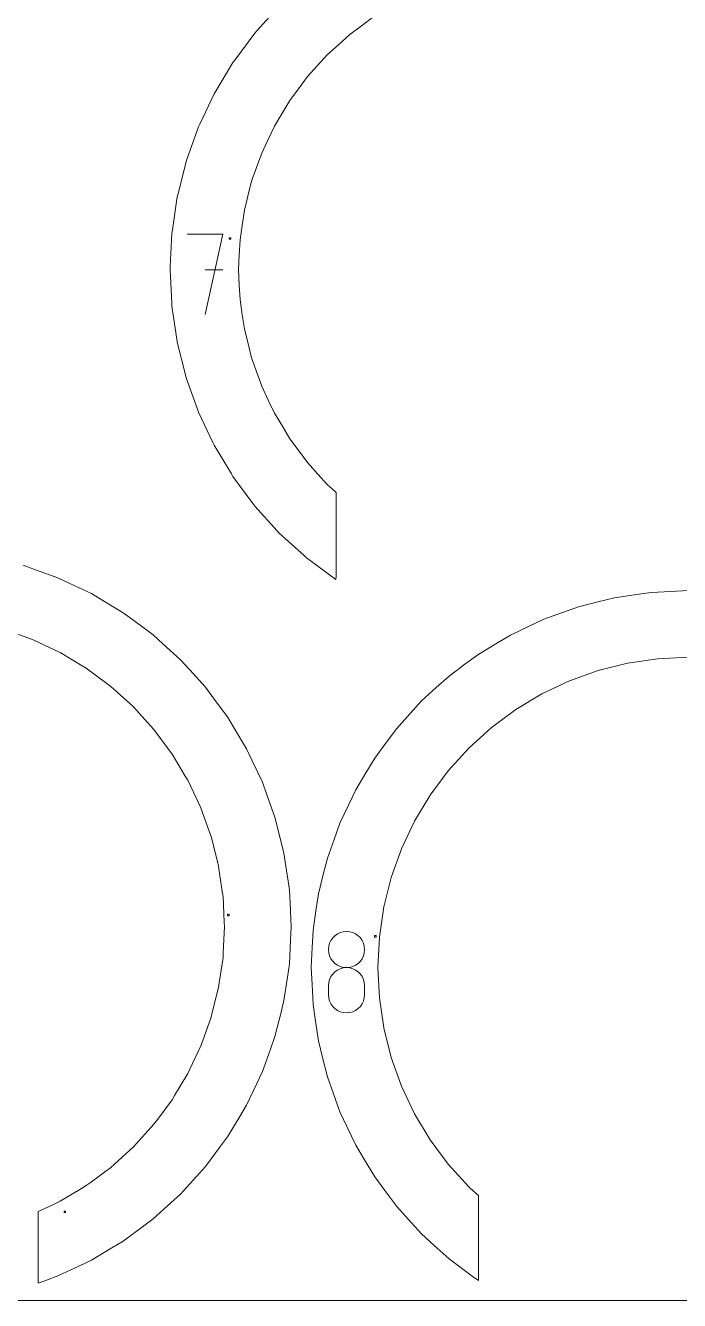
# Model space of a CAD drawing. Header units: centimetres. Extents: x -214 to 137, y -175 to 4.
# Drawn here: x -33 to -7.75, y -175.16 to -125.96 of the extents above; entities that cross this region are included whole.
import ezdxf

# ---------------------------------------------------------------- set-up
doc = ezdxf.new("R2010")
doc.units = ezdxf.units.CM
doc.header["$MEASUREMENT"] = 0
doc.layers.add('layer 1', color=7, linetype='Continuous')

msp = doc.modelspace()

# ---------------------------------------------------------------- linework, layer by layer
at = {"layer": 'layer 1', "color": 5, "lineweight": 9}
for points in [[(-23.19944, -125.2087), (-23.19944, -125.2087), (-24.06682, -126.16572), (-24.06682, -126.16572)], [(-20.03191, -125.96921), (-20.03191, -125.96921), (-19.55346, -125.61437), (-19.55346, -125.61437)], [(-24.14738, -126.2546), (-24.14738, -126.2546), (-24.91679, -127.29202), (-24.91679, -127.29202)], [(-24.06682, -126.16572), (-24.06682, -126.16572), (-24.14738, -126.2546), (-24.14738, -126.2546)], [(-20.92057, -126.70097), (-20.92057, -126.70097), (-20.4792, -126.30094), (-20.4792, -126.30094)], [(-20.4792, -126.30094), (-20.4792, -126.30094), (-20.03191, -125.96921), (-20.03191, -125.96921)], [(-21.33319, -127.07496), (-21.33319, -127.07496), (-20.92057, -126.70097), (-20.92057, -126.70097)], [(-24.98825, -127.38837), (-24.98825, -127.38837), (-25.65227, -128.49622), (-25.65227, -128.49622)], [(-24.91679, -127.29202), (-24.91679, -127.29202), (-24.98825, -127.38837), (-24.98825, -127.38837)], [(-21.73322, -127.51632), (-21.73322, -127.51632), (-21.33319, -127.07496), (-21.33319, -127.07496)], [(-22.46204, -128.40739), (-22.46204, -128.40739), (-22.1072, -127.92894), (-22.1072, -127.92894)], [(-22.1072, -127.92894), (-22.1072, -127.92894), (-21.73322, -127.51632), (-21.73322, -127.51632)], [(-22.79377, -128.85468), (-22.79377, -128.85468), (-22.46204, -128.40739), (-22.46204, -128.40739)], [(-25.71394, -128.59911), (-25.71394, -128.59911), (-26.26617, -129.76671), (-26.26617, -129.76671)], [(-25.65227, -128.49622), (-25.65227, -128.49622), (-25.71394, -128.59911), (-25.71394, -128.59911)], [(-23.10001, -129.3656), (-23.10001, -129.3656), (-22.79377, -128.85468), (-22.79377, -128.85468)], [(-23.3863, -129.84326), (-23.3863, -129.84326), (-23.10001, -129.3656), (-23.10001, -129.3656)], [(-26.31746, -129.87515), (-26.31746, -129.87515), (-26.75259, -131.09125), (-26.75259, -131.09125)], [(-26.26617, -129.76671), (-26.26617, -129.76671), (-26.31746, -129.87515), (-26.31746, -129.87515)], [(-23.64099, -130.38174), (-23.64099, -130.38174), (-23.3863, -129.84326), (-23.3863, -129.84326)], [(-23.87909, -130.88516), (-23.87909, -130.88516), (-23.64099, -130.38174), (-23.64099, -130.38174)], [(-26.793, -131.2042), (-26.793, -131.2042), (-27.10683, -132.45709), (-27.10683, -132.45709)], [(-26.75259, -131.09125), (-26.75259, -131.09125), (-26.793, -131.2042), (-26.793, -131.2042)], [(-24.07976, -131.44601), (-24.07976, -131.44601), (-23.87909, -130.88516), (-23.87909, -130.88516)], [(-24.26737, -131.97034), (-24.26737, -131.97034), (-24.07976, -131.44601), (-24.07976, -131.44601)], [(-24.41211, -132.54816), (-24.41211, -132.54816), (-24.26737, -131.97034), (-24.26737, -131.97034)], [(-27.13598, -132.57346), (-27.13598, -132.57346), (-27.3255, -133.85108), (-27.3255, -133.85108)], [(-27.10683, -132.45709), (-27.10683, -132.45709), (-27.13598, -132.57346), (-27.13598, -132.57346)], [(-24.54741, -133.08836), (-24.54741, -133.08836), (-24.41211, -132.54816), (-24.41211, -132.54816)], [(-24.63482, -133.67758), (-24.63482, -133.67758), (-24.54741, -133.08836), (-24.54741, -133.08836)], [(-24.71653, -134.22844), (-24.71653, -134.22844), (-24.63482, -133.67758), (-24.63482, -133.67758)], [(-27.34311, -133.96974), (-27.34311, -133.96974), (-27.40647, -135.25979), (-27.40647, -135.25979)], [(-27.3255, -133.85108), (-27.3255, -133.85108), (-27.34311, -133.96974), (-27.34311, -133.96974)], [(-25.07161, -134.15163), (-25.07161, -134.15163), (-25.12876, -134.15163), (-25.12876, -134.15163)], [(-25.12876, -134.15163), (-25.12876, -134.15163), (-25.12876, -134.20878), (-25.12876, -134.20878)], [(-25.12876, -134.20878), (-25.12876, -134.20878), (-25.07161, -134.20878), (-25.07161, -134.20878)], [(-25.07161, -134.20878), (-25.07161, -134.20878), (-25.07161, -134.15163), (-25.07161, -134.15163)], [(-24.74575, -134.82339), (-24.74575, -134.82339), (-24.71653, -134.22844), (-24.71653, -134.22844)], [(-27.40647, -135.25979), (-27.40647, -135.25979), (-27.41236, -135.3796), (-27.41236, -135.3796)], [(-24.77308, -135.3796), (-24.77308, -135.3796), (-24.74575, -134.82339), (-24.74575, -134.82339)], [(-27.41236, -135.3796), (-27.41236, -135.3796), (-27.34898, -136.66965), (-27.34898, -136.66965)], [(-24.74385, -135.97456), (-24.74385, -135.97456), (-24.77308, -135.3796), (-24.77308, -135.3796)], [(-24.71653, -136.53077), (-24.71653, -136.53077), (-24.74385, -135.97456), (-24.74385, -135.97456)], [(-27.34898, -136.66965), (-27.34898, -136.66965), (-27.3431, -136.78947), (-27.3431, -136.78947)], [(-24.62912, -137.12), (-24.62912, -137.12), (-24.71653, -136.53077), (-24.71653, -136.53077)], [(-27.3431, -136.78947), (-27.3431, -136.78947), (-27.15358, -138.06709), (-27.15358, -138.06709)], [(-24.54741, -137.67085), (-24.54741, -137.67085), (-24.62912, -137.12), (-24.62912, -137.12)], [(-24.40268, -138.24867), (-24.40268, -138.24867), (-24.54741, -137.67085), (-24.54741, -137.67085)], [(-27.15358, -138.06709), (-27.15358, -138.06709), (-27.13598, -138.18575), (-27.13598, -138.18575)], [(-27.13598, -138.18575), (-27.13598, -138.18575), (-26.82215, -139.43864), (-26.82215, -139.43864)], [(-24.26737, -138.78886), (-24.26737, -138.78886), (-24.40268, -138.24867), (-24.40268, -138.24867)], [(-24.06669, -139.34972), (-24.06669, -139.34972), (-24.26737, -138.78886), (-24.26737, -138.78886)], [(-26.82215, -139.43864), (-26.82215, -139.43864), (-26.793, -139.55501), (-26.793, -139.55501)], [(-26.793, -139.55501), (-26.793, -139.55501), (-26.35787, -140.77111), (-26.35787, -140.77111)], [(-23.87908, -139.87404), (-23.87908, -139.87404), (-24.06669, -139.34972), (-24.06669, -139.34972)], [(-23.6244, -140.41252), (-23.6244, -140.41252), (-23.87908, -139.87404), (-23.87908, -139.87404)], [(-23.3863, -140.91594), (-23.3863, -140.91594), (-23.6244, -140.41252), (-23.6244, -140.41252)], [(-26.35787, -140.77111), (-26.35787, -140.77111), (-26.31746, -140.88406), (-26.31746, -140.88406)], [(-26.31746, -140.88406), (-26.31746, -140.88406), (-25.76522, -142.05165), (-25.76522, -142.05165)], [(-23.08006, -141.42687), (-23.08006, -141.42687), (-23.3863, -140.91594), (-23.3863, -140.91594)], [(-22.79377, -141.90452), (-22.79377, -141.90452), (-23.08006, -141.42687), (-23.08006, -141.42687)], [(-25.76522, -142.05165), (-25.76522, -142.05165), (-25.71393, -142.16009), (-25.71393, -142.16009)], [(-25.71393, -142.16009), (-25.71393, -142.16009), (-25.04991, -143.26793), (-25.04991, -143.26793)], [(-22.43892, -142.38297), (-22.43892, -142.38297), (-22.79377, -141.90452), (-22.79377, -141.90452)], [(-22.10719, -142.83027), (-22.10719, -142.83027), (-22.43892, -142.38297), (-22.43892, -142.38297)], [(-21.70716, -143.27163), (-21.70716, -143.27163), (-22.10719, -142.83027), (-22.10719, -142.83027)], [(-25.04991, -143.26793), (-25.04991, -143.26793), (-24.98824, -143.37083), (-24.98824, -143.37083)], [(-24.98824, -143.37083), (-24.98824, -143.37083), (-24.21884, -144.40825), (-24.21884, -144.40825)], [(-21.33318, -143.68425), (-21.33318, -143.68425), (-21.70716, -143.27163), (-21.70716, -143.27163)], [(-21.1538, -143.84682), (-21.1538, -143.84682), (-21.33318, -143.68425), (-21.33318, -143.68425)], [(-21.0016, -143.98477), (-21.0016, -143.98477), (-21.1538, -143.84682), (-21.1538, -143.84682)], [(-21.0016, -144.34385), (-21.0016, -144.34385), (-21.0016, -143.98477), (-21.0016, -143.98477)], [(-24.21884, -144.40825), (-24.21884, -144.40825), (-24.14737, -144.50461), (-24.14737, -144.50461)], [(-24.14737, -144.50461), (-24.14737, -144.50461), (-23.27999, -145.46162), (-23.27999, -145.46162)], [(-21.0016, -144.61363), (-21.0016, -144.61363), (-21.0016, -144.34385), (-21.0016, -144.34385)], [(-21.0016, -145.72651), (-21.0016, -145.72651), (-21.0016, -144.61363), (-21.0016, -144.61363)], [(-23.27999, -145.46162), (-23.27999, -145.46162), (-23.19943, -145.55051), (-23.19943, -145.55051)], [(-23.19943, -145.55051), (-23.19943, -145.55051), (-22.24242, -146.41788), (-22.24242, -146.41788)], [(-21.0016, -147.14132), (-21.0016, -147.14132), (-21.0016, -145.72651), (-21.0016, -145.72651)], [(-22.24242, -146.41788), (-22.24242, -146.41788), (-22.15353, -146.49845), (-22.15353, -146.49845)], [(-22.15353, -146.49845), (-22.15353, -146.49845), (-22.01296, -146.60271), (-22.01296, -146.60271)], [(-22.01296, -146.60271), (-22.01296, -146.60271), (-21.02138, -147.33811), (-21.02138, -147.33811)], [(-32.60877, -146.96402), (-32.60877, -146.96402), (-33.08993, -146.79186), (-33.08993, -146.79186)], [(-31.74257, -147.27396), (-31.74257, -147.27396), (-32.60877, -146.96402), (-32.60877, -146.96402)], [(-31.2806, -147.49245), (-31.2806, -147.49245), (-31.74257, -147.27396), (-31.74257, -147.27396)], [(-30.44896, -147.8858), (-30.44896, -147.8858), (-31.2806, -147.49245), (-31.2806, -147.49245)], [(-21.02138, -147.33811), (-21.02138, -147.33811), (-21.0016, -147.21523), (-21.0016, -147.21523)], [(-21.0016, -147.21523), (-21.0016, -147.21523), (-21.0016, -147.14132), (-21.0016, -147.14132)], [(-30.01063, -148.14852), (-30.01063, -148.14852), (-30.44896, -147.8858), (-30.44896, -147.8858)], [(-10.26031, -148.04645), (-10.26031, -148.04645), (-10.90076, -148.20687), (-10.90076, -148.20687)], [(-9.50156, -147.93389), (-9.50156, -147.93389), (-10.26031, -148.04645), (-10.26031, -148.04645)], [(-8.84847, -147.83702), (-8.84847, -147.83702), (-9.50156, -147.93389), (-9.50156, -147.93389)], [(-8.08233, -147.79938), (-8.08233, -147.79938), (-8.84847, -147.83702), (-8.84847, -147.83702)], [(-7.42289, -147.76698), (-7.42289, -147.76698), (-8.08233, -147.79938), (-8.08233, -147.79938)], [(-29.22154, -148.62149), (-29.22154, -148.62149), (-30.01063, -148.14852), (-30.01063, -148.14852)], [(-11.64484, -148.39325), (-11.64484, -148.39325), (-12.26648, -148.61568), (-12.26648, -148.61568)], [(-10.90076, -148.20687), (-10.90076, -148.20687), (-11.64484, -148.39325), (-11.64484, -148.39325)], [(-28.81108, -148.92592), (-28.81108, -148.92592), (-29.22154, -148.62149), (-29.22154, -148.62149)], [(-28.07215, -149.47395), (-28.07215, -149.47395), (-28.81108, -148.92592), (-28.81108, -148.92592)], [(-12.98869, -148.87409), (-12.98869, -148.87409), (-13.58554, -149.15638), (-13.58554, -149.15638)], [(-12.26648, -148.61568), (-12.26648, -148.61568), (-12.98869, -148.87409), (-12.98869, -148.87409)], [(-33.83717, -149.25515), (-33.83717, -149.25515), (-32.903, -149.5894), (-32.903, -149.5894)], [(-27.6935, -149.81714), (-27.6935, -149.81714), (-28.07215, -149.47395), (-28.07215, -149.47395)], [(-14.27895, -149.48434), (-14.27895, -149.48434), (-14.84525, -149.82377), (-14.84525, -149.82377)], [(-13.58554, -149.15638), (-13.58554, -149.15638), (-14.27895, -149.48434), (-14.27895, -149.48434)], [(-32.903, -149.5894), (-32.903, -149.5894), (-32.72766, -149.65214), (-32.72766, -149.65214)], [(-32.72766, -149.65214), (-32.72766, -149.65214), (-31.83076, -150.07635), (-31.83076, -150.07635)], [(-27.01185, -150.43497), (-27.01185, -150.43497), (-27.6935, -149.81714), (-27.6935, -149.81714)], [(-14.84525, -149.82377), (-14.84525, -149.82377), (-15.50318, -150.21812), (-15.50318, -150.21812)], [(-31.83076, -150.07635), (-31.83076, -150.07635), (-31.66241, -150.15598), (-31.66241, -150.15598)], [(-31.66241, -150.15598), (-31.66241, -150.15598), (-30.8114, -150.66605), (-30.8114, -150.66605)], [(-26.66867, -150.81362), (-26.66867, -150.81362), (-27.01185, -150.43497), (-27.01185, -150.43497)], [(-15.50318, -150.21812), (-15.50318, -150.21812), (-16.03349, -150.61142), (-16.03349, -150.61142)], [(-9.75812, -150.57112), (-9.75812, -150.57112), (-8.59616, -150.39876), (-8.59616, -150.39876)], [(-8.59616, -150.39876), (-8.59616, -150.39876), (-7.42289, -150.34112), (-7.42289, -150.34112)], [(-30.8114, -150.66605), (-30.8114, -150.66605), (-30.65167, -150.76179), (-30.65167, -150.76179)], [(-30.65167, -150.76179), (-30.65167, -150.76179), (-29.85475, -151.35284), (-29.85475, -151.35284)], [(-26.05084, -151.49527), (-26.05084, -151.49527), (-26.66867, -150.81362), (-26.66867, -150.81362)], [(-16.03349, -150.61142), (-16.03349, -150.61142), (-16.6496, -151.06836), (-16.6496, -151.06836)], [(-12.00362, -151.25228), (-12.00362, -151.25228), (-10.89761, -150.85654), (-10.89761, -150.85654)], [(-10.89761, -150.85654), (-10.89761, -150.85654), (-9.75812, -150.57112), (-9.75812, -150.57112)], [(-29.85475, -151.35284), (-29.85475, -151.35284), (-29.70517, -151.46377), (-29.70517, -151.46377)], [(-29.70517, -151.46377), (-29.70517, -151.46377), (-28.97003, -152.13008), (-28.97003, -152.13008)], [(-25.74643, -151.90574), (-25.74643, -151.90574), (-26.05084, -151.49527), (-26.05084, -151.49527)], [(-17.1388, -151.51174), (-17.1388, -151.51174), (-17.70715, -152.02687), (-17.70715, -152.02687)], [(-16.6496, -151.06836), (-16.6496, -151.06836), (-17.1388, -151.51174), (-17.1388, -151.51174)], [(-13.06551, -151.75452), (-13.06551, -151.75452), (-12.00362, -151.25228), (-12.00362, -151.25228)], [(-25.1984, -152.64468), (-25.1984, -152.64468), (-25.74643, -151.90574), (-25.74643, -151.90574)], [(-17.70715, -152.02687), (-17.70715, -152.02687), (-18.15054, -152.51607), (-18.15054, -152.51607)], [(-14.07307, -152.35843), (-14.07307, -152.35843), (-13.06551, -151.75452), (-13.06551, -151.75452)], [(-28.97003, -152.13008), (-28.97003, -152.13008), (-28.83205, -152.25514), (-28.83205, -152.25514)], [(-28.83205, -152.25514), (-28.83205, -152.25514), (-28.16575, -152.99029), (-28.16575, -152.99029)], [(-18.15054, -152.51607), (-18.15054, -152.51607), (-18.66566, -153.08442), (-18.66566, -153.08442)], [(-15.01658, -153.05818), (-15.01658, -153.05818), (-14.07307, -152.35843), (-14.07307, -152.35843)], [(-28.16575, -152.99029), (-28.16575, -152.99029), (-28.04068, -153.12828), (-28.04068, -153.12828)], [(-24.93568, -153.083), (-24.93568, -153.083), (-25.1984, -152.64468), (-25.1984, -152.64468)], [(-28.04068, -153.12828), (-28.04068, -153.12828), (-27.44965, -153.9252), (-27.44965, -153.9252)], [(-24.46272, -153.8721), (-24.46272, -153.8721), (-24.93568, -153.083), (-24.93568, -153.083)], [(-18.66566, -153.08442), (-18.66566, -153.08442), (-19.05896, -153.61473), (-19.05896, -153.61473)], [(-15.88696, -153.84706), (-15.88696, -153.84706), (-15.01658, -153.05818), (-15.01658, -153.05818)], [(-27.44965, -153.9252), (-27.44965, -153.9252), (-27.33872, -154.07478), (-27.33872, -154.07478)], [(-24.24423, -154.33407), (-24.24423, -154.33407), (-24.46272, -153.8721), (-24.46272, -153.8721)], [(-19.05896, -153.61473), (-19.05896, -153.61473), (-19.5159, -154.23084), (-19.5159, -154.23084)], [(-16.67583, -154.71744), (-16.67583, -154.71744), (-15.88696, -153.84706), (-15.88696, -153.84706)], [(-27.33872, -154.07478), (-27.33872, -154.07478), (-26.82865, -154.92579), (-26.82865, -154.92579)], [(-23.85089, -155.16572), (-23.85089, -155.16572), (-24.24423, -154.33407), (-24.24423, -154.33407)], [(-19.5159, -154.23084), (-19.5159, -154.23084), (-19.85533, -154.79714), (-19.85533, -154.79714)], [(-26.82865, -154.92579), (-26.82865, -154.92579), (-26.73291, -155.08553), (-26.73291, -155.08553)], [(-19.85533, -154.79714), (-19.85533, -154.79714), (-20.24967, -155.45507), (-20.24967, -155.45507)], [(-17.37559, -155.66095), (-17.37559, -155.66095), (-16.67583, -154.71744), (-16.67583, -154.71744)], [(-26.73291, -155.08553), (-26.73291, -155.08553), (-26.30871, -155.98244), (-26.30871, -155.98244)], [(-23.67873, -155.64688), (-23.67873, -155.64688), (-23.85089, -155.16572), (-23.85089, -155.16572)], [(-20.24967, -155.45507), (-20.24967, -155.45507), (-20.53196, -156.05191), (-20.53196, -156.05191)], [(-23.36881, -156.51308), (-23.36881, -156.51308), (-23.67873, -155.64688), (-23.67873, -155.64688)], [(-17.9795, -156.6685), (-17.9795, -156.6685), (-17.37559, -155.66095), (-17.37559, -155.66095)], [(-26.30871, -155.98244), (-26.30871, -155.98244), (-26.22909, -156.15079), (-26.22909, -156.15079)], [(-26.22909, -156.15079), (-26.22909, -156.15079), (-25.89484, -157.08496), (-25.89484, -157.08496)], [(-20.53196, -156.05191), (-20.53196, -156.05191), (-20.85992, -156.74532), (-20.85992, -156.74532)], [(-23.24464, -157.0088), (-23.24464, -157.0088), (-23.36881, -156.51308), (-23.36881, -156.51308)], [(-20.85992, -156.74532), (-20.85992, -156.74532), (-21.08235, -157.36697), (-21.08235, -157.36697)], [(-18.48173, -157.7304), (-18.48173, -157.7304), (-17.9795, -156.6685), (-17.9795, -156.6685)], [(-25.89484, -157.08496), (-25.89484, -157.08496), (-25.8321, -157.2603), (-25.8321, -157.2603)], [(-25.8321, -157.2603), (-25.8321, -157.2603), (-25.59103, -158.22274), (-25.59103, -158.22274)], [(-23.0211, -157.9012), (-23.0211, -157.9012), (-23.24464, -157.0088), (-23.24464, -157.0088)], [(-21.08235, -157.36697), (-21.08235, -157.36697), (-21.34076, -158.08918), (-21.34076, -158.08918)], [(-22.94612, -158.4067), (-22.94612, -158.4067), (-23.0211, -157.9012), (-23.0211, -157.9012)], [(-18.87748, -158.83641), (-18.87748, -158.83641), (-18.48173, -157.7304), (-18.48173, -157.7304)], [(-25.59103, -158.22274), (-25.59103, -158.22274), (-25.54578, -158.40338), (-25.54578, -158.40338)], [(-25.54578, -158.40338), (-25.54578, -158.40338), (-25.4002, -159.38481), (-25.4002, -159.38481)], [(-22.81114, -159.31672), (-22.81114, -159.31672), (-22.94612, -158.4067), (-22.94612, -158.4067)], [(-21.34076, -158.08918), (-21.34076, -158.08918), (-21.50119, -158.72963), (-21.50119, -158.72963)], [(-21.50119, -158.72963), (-21.50119, -158.72963), (-21.68757, -159.47371), (-21.68757, -159.47371)], [(-19.16289, -159.9759), (-19.16289, -159.9759), (-18.87748, -158.83641), (-18.87748, -158.83641)], [(-25.4002, -159.38481), (-25.4002, -159.38481), (-25.37287, -159.56902), (-25.37287, -159.56902)], [(-22.78607, -159.82714), (-22.78607, -159.82714), (-22.81114, -159.31672), (-22.81114, -159.31672)], [(-25.37287, -159.56902), (-25.37287, -159.56902), (-25.3242, -160.56), (-25.3242, -160.56)], [(-22.74093, -160.74601), (-22.74093, -160.74601), (-22.78607, -159.82714), (-22.78607, -159.82714)], [(-21.68757, -159.47371), (-21.68757, -159.47371), (-21.78445, -160.1268), (-21.78445, -160.1268)], [(-25.14116, -160.25869), (-25.14116, -160.25869), (-25.19831, -160.25869), (-25.19831, -160.25869)], [(-25.19831, -160.25869), (-25.19831, -160.25869), (-25.19831, -160.31584), (-25.19831, -160.31584)], [(-25.19831, -160.31584), (-25.19831, -160.31584), (-25.14116, -160.31584), (-25.14116, -160.31584)], [(-25.14116, -160.31584), (-25.14116, -160.31584), (-25.14116, -160.25869), (-25.14116, -160.25869)], [(-21.78445, -160.1268), (-21.78445, -160.1268), (-21.897, -160.88555), (-21.897, -160.88555)], [(-19.33525, -161.13786), (-19.33525, -161.13786), (-19.16289, -159.9759), (-19.16289, -159.9759)], [(-25.31506, -160.746), (-25.31506, -160.746), (-25.36375, -161.73698), (-25.36375, -161.73698)], [(-25.3242, -160.56), (-25.3242, -160.56), (-25.31506, -160.746), (-25.31506, -160.746)], [(-22.766, -161.25643), (-22.766, -161.25643), (-22.74093, -160.74601), (-22.74093, -160.74601)], [(-21.897, -160.88555), (-21.897, -160.88555), (-21.92939, -161.54499), (-21.92939, -161.54499)], [(-22.81115, -162.1753), (-22.81115, -162.1753), (-22.766, -161.25643), (-22.766, -161.25643)], [(-19.46596, -161.08316), (-19.46596, -161.08316), (-19.52311, -161.08316), (-19.52311, -161.08316)], [(-19.52311, -161.08316), (-19.52311, -161.08316), (-19.52311, -161.14031), (-19.52311, -161.14031)], [(-19.52311, -161.14031), (-19.52311, -161.14031), (-19.46596, -161.14031), (-19.46596, -161.14031)], [(-19.46596, -161.14031), (-19.46596, -161.14031), (-19.46596, -161.08316), (-19.46596, -161.08316)], [(-19.39289, -162.31113), (-19.39289, -162.31113), (-19.33525, -161.13786), (-19.33525, -161.13786)], [(-25.36375, -161.73698), (-25.36375, -161.73698), (-25.37288, -161.92298), (-25.37288, -161.92298)], [(-21.92939, -161.54499), (-21.92939, -161.54499), (-21.96703, -162.31113), (-21.96703, -162.31113)], [(-25.37288, -161.92298), (-25.37288, -161.92298), (-25.51846, -162.90441), (-25.51846, -162.90441)], [(-22.88613, -162.68079), (-22.88613, -162.68079), (-22.81115, -162.1753), (-22.81115, -162.1753)], [(-21.96703, -162.31113), (-21.96703, -162.31113), (-21.93463, -162.97057), (-21.93463, -162.97057)], [(-19.33525, -163.4844), (-19.33525, -163.4844), (-19.39289, -162.31113), (-19.39289, -162.31113)], [(-23.02112, -163.59081), (-23.02112, -163.59081), (-22.88613, -162.68079), (-22.88613, -162.68079)], [(-25.54579, -163.08862), (-25.54579, -163.08862), (-25.78687, -164.05105), (-25.78687, -164.05105)], [(-25.51846, -162.90441), (-25.51846, -162.90441), (-25.54579, -163.08862), (-25.54579, -163.08862)], [(-21.93463, -162.97057), (-21.93463, -162.97057), (-21.89699, -163.73671), (-21.89699, -163.73671)], [(-23.1453, -164.08653), (-23.1453, -164.08653), (-23.02112, -163.59081), (-23.02112, -163.59081)], [(-21.89699, -163.73671), (-21.89699, -163.73671), (-21.80012, -164.3898), (-21.80012, -164.3898)], [(-19.16289, -164.64636), (-19.16289, -164.64636), (-19.33525, -163.4844), (-19.33525, -163.4844)], [(-25.83212, -164.2317), (-25.83212, -164.2317), (-26.16638, -165.16587), (-26.16638, -165.16587)], [(-25.78687, -164.05105), (-25.78687, -164.05105), (-25.83212, -164.2317), (-25.83212, -164.2317)], [(-23.36884, -164.97894), (-23.36884, -164.97894), (-23.1453, -164.08653), (-23.1453, -164.08653)], [(-21.80012, -164.3898), (-21.80012, -164.3898), (-21.68756, -165.14855), (-21.68756, -165.14855)], [(-18.87747, -165.78583), (-18.87747, -165.78583), (-19.16289, -164.64636), (-19.16289, -164.64636)], [(-26.16638, -165.16587), (-26.16638, -165.16587), (-26.22912, -165.34121), (-26.22912, -165.34121)], [(-23.541, -165.4601), (-23.541, -165.4601), (-23.36884, -164.97894), (-23.36884, -164.97894)], [(-21.68756, -165.14855), (-21.68756, -165.14855), (-21.52714, -165.789), (-21.52714, -165.789)], [(-26.22912, -165.34121), (-26.22912, -165.34121), (-26.65333, -166.23812), (-26.65333, -166.23812)], [(-23.85093, -166.32629), (-23.85093, -166.32629), (-23.541, -165.4601), (-23.541, -165.4601)], [(-21.52714, -165.789), (-21.52714, -165.789), (-21.34076, -166.53307), (-21.34076, -166.53307)], [(-18.48173, -166.89185), (-18.48173, -166.89185), (-18.87747, -165.78583), (-18.87747, -165.78583)], [(-26.65333, -166.23812), (-26.65333, -166.23812), (-26.73295, -166.40646), (-26.73295, -166.40646)], [(-26.73295, -166.40646), (-26.73295, -166.40646), (-27.24303, -167.25748), (-27.24303, -167.25748)], [(-24.46278, -167.61991), (-24.46278, -167.61991), (-24.06943, -166.78825), (-24.06943, -166.78825)], [(-24.06943, -166.78825), (-24.06943, -166.78825), (-23.85093, -166.32629), (-23.85093, -166.32629)], [(-21.34076, -166.53307), (-21.34076, -166.53307), (-21.11833, -167.15471), (-21.11833, -167.15471)], [(-27.24303, -167.25748), (-27.24303, -167.25748), (-27.33877, -167.41721), (-27.33877, -167.41721)], [(-21.11833, -167.15471), (-21.11833, -167.15471), (-20.85992, -167.87693), (-20.85992, -167.87693)], [(-17.97949, -167.95375), (-17.97949, -167.95375), (-18.48173, -166.89185), (-18.48173, -166.89185)], [(-27.33877, -167.41721), (-27.33877, -167.41721), (-27.92981, -168.21413), (-27.92981, -168.21413)], [(-24.7255, -168.05823), (-24.7255, -168.05823), (-24.46278, -167.61991), (-24.46278, -167.61991)], [(-27.92981, -168.21413), (-27.92981, -168.21413), (-28.04074, -168.3637), (-28.04074, -168.3637)], [(-25.19846, -168.84732), (-25.19846, -168.84732), (-24.7255, -168.05823), (-24.7255, -168.05823)], [(-20.85992, -167.87693), (-20.85992, -167.87693), (-20.57763, -168.47378), (-20.57763, -168.47378)], [(-17.37558, -168.9613), (-17.37558, -168.9613), (-17.97949, -167.95375), (-17.97949, -167.95375)], [(-28.04074, -168.3637), (-28.04074, -168.3637), (-28.70704, -169.09885), (-28.70704, -169.09885)], [(-20.57763, -168.47378), (-20.57763, -168.47378), (-20.24966, -169.16719), (-20.24966, -169.16719)], [(-28.83211, -169.23684), (-28.83211, -169.23684), (-29.56726, -169.90314), (-29.56726, -169.90314)], [(-28.70704, -169.09885), (-28.70704, -169.09885), (-28.83211, -169.23684), (-28.83211, -169.23684)], [(-26.05091, -169.99672), (-26.05091, -169.99672), (-25.50288, -169.25779), (-25.50288, -169.25779)], [(-25.50288, -169.25779), (-25.50288, -169.25779), (-25.19846, -168.84732), (-25.19846, -168.84732)], [(-20.24966, -169.16719), (-20.24966, -169.16719), (-19.91023, -169.73349), (-19.91023, -169.73349)], [(-16.67582, -169.90482), (-16.67582, -169.90482), (-17.37558, -168.9613), (-17.37558, -168.9613)], [(-19.91023, -169.73349), (-19.91023, -169.73349), (-19.51589, -170.39142), (-19.51589, -170.39142)], [(-29.70524, -170.0282), (-29.70524, -170.0282), (-30.50216, -170.61923), (-30.50216, -170.61923)], [(-29.56726, -169.90314), (-29.56726, -169.90314), (-29.70524, -170.0282), (-29.70524, -170.0282)], [(-26.3941, -170.37537), (-26.3941, -170.37537), (-26.05091, -169.99672), (-26.05091, -169.99672)], [(-15.88695, -170.7752), (-15.88695, -170.7752), (-16.67582, -169.90482), (-16.67582, -169.90482)], [(-30.65174, -170.73016), (-30.65174, -170.73016), (-30.82938, -170.83664), (-30.82938, -170.83664)], [(-30.50216, -170.61923), (-30.50216, -170.61923), (-30.65174, -170.73016), (-30.65174, -170.73016)], [(-27.01192, -171.05702), (-27.01192, -171.05702), (-26.3941, -170.37537), (-26.3941, -170.37537)], [(-19.51589, -170.39142), (-19.51589, -170.39142), (-19.12259, -170.92173), (-19.12259, -170.92173)], [(-30.82938, -170.83664), (-30.82938, -170.83664), (-31.66248, -171.33598), (-31.66248, -171.33598)], [(-27.39057, -171.40021), (-27.39057, -171.40021), (-27.01192, -171.05702), (-27.01192, -171.05702)], [(-19.12259, -170.92173), (-19.12259, -170.92173), (-18.66565, -171.53783), (-18.66565, -171.53783)], [(-15.83374, -170.82344), (-15.83374, -170.82344), (-15.88695, -170.7752), (-15.88695, -170.7752)], [(-15.50882, -171.11792), (-15.50882, -171.11792), (-15.83374, -170.82344), (-15.83374, -170.82344)], [(-15.50882, -171.17299), (-15.50882, -171.17299), (-15.50882, -171.11792), (-15.50882, -171.11792)], [(-15.50882, -171.54516), (-15.50882, -171.54516), (-15.50882, -171.17299), (-15.50882, -171.17299)], [(-31.94186, -171.46811), (-31.94186, -171.46811), (-32.50217, -171.73312), (-32.50217, -171.73312)], [(-31.66248, -171.33598), (-31.66248, -171.33598), (-31.94186, -171.46811), (-31.94186, -171.46811)], [(-31.44943, -171.71038), (-31.44943, -171.71038), (-31.50658, -171.71038), (-31.50658, -171.71038)], [(-31.50658, -171.71038), (-31.50658, -171.71038), (-31.50658, -171.76753), (-31.50658, -171.76753)], [(-31.44943, -171.76753), (-31.44943, -171.76753), (-31.44943, -171.71038), (-31.44943, -171.71038)], [(-28.07223, -172.01803), (-28.07223, -172.01803), (-27.39057, -171.40021), (-27.39057, -171.40021)], [(-18.66565, -171.53783), (-18.66565, -171.53783), (-18.22226, -172.02703), (-18.22226, -172.02703)], [(-15.50882, -171.8113), (-15.50882, -171.8113), (-15.50882, -171.54516), (-15.50882, -171.54516)], [(-32.50217, -171.73312), (-32.50217, -171.73312), (-32.50217, -172.15504), (-32.50217, -172.15504)], [(-32.50217, -172.15504), (-32.50217, -172.15504), (-32.50217, -172.58159), (-32.50217, -172.58159)], [(-31.50658, -171.76753), (-31.50658, -171.76753), (-31.44943, -171.76753), (-31.44943, -171.76753)], [(-28.4827, -172.32245), (-28.4827, -172.32245), (-28.07223, -172.01803), (-28.07223, -172.01803)], [(-18.22226, -172.02703), (-18.22226, -172.02703), (-17.70714, -172.59539), (-17.70714, -172.59539)], [(-15.50882, -174.17042), (-15.50882, -174.17042), (-15.50882, -171.8113), (-15.50882, -171.8113)], [(-32.50217, -172.58159), (-32.50217, -172.58159), (-32.50217, -173.23034), (-32.50217, -173.23034)], [(-29.22163, -172.87048), (-29.22163, -172.87048), (-28.4827, -172.32245), (-28.4827, -172.32245)], [(-17.70714, -172.59539), (-17.70714, -172.59539), (-17.21794, -173.03877), (-17.21794, -173.03877)], [(-30.44905, -173.60616), (-30.44905, -173.60616), (-29.65996, -173.1332), (-29.65996, -173.1332)], [(-29.65996, -173.1332), (-29.65996, -173.1332), (-29.22163, -172.87048), (-29.22163, -172.87048)], [(-17.21794, -173.03877), (-17.21794, -173.03877), (-16.64958, -173.5539), (-16.64958, -173.5539)], [(-32.50217, -173.23034), (-32.50217, -173.23034), (-32.50217, -174.48974), (-32.50217, -174.48974)], [(-30.91102, -173.82465), (-30.91102, -173.82465), (-30.44905, -173.60616), (-30.44905, -173.60616)], [(-16.64958, -173.5539), (-16.64958, -173.5539), (-15.75069, -174.22056), (-15.75069, -174.22056)], [(-31.74267, -174.21799), (-31.74267, -174.21799), (-30.91102, -173.82465), (-30.91102, -173.82465)], [(-15.50882, -174.27538), (-15.50882, -174.27538), (-15.50882, -174.17042), (-15.50882, -174.17042)], [(-32.50217, -174.48974), (-32.50217, -174.48974), (-32.14406, -174.36161), (-32.14406, -174.36161)], [(-32.14406, -174.36161), (-32.14406, -174.36161), (-31.74267, -174.21799), (-31.74267, -174.21799)], [(-15.75069, -174.22056), (-15.75069, -174.22056), (-15.51355, -174.39643), (-15.51355, -174.39643)], [(-15.51355, -174.39643), (-15.51355, -174.39643), (-15.50882, -174.27538), (-15.50882, -174.27538)], [(-83.02943, -175.16373), (-83.02943, -175.16373), (16.97057, -175.16373), (16.97057, -175.16373)]]:
    msp.add_open_spline(points, degree=3, dxfattribs=at)
at = {"layer": 'layer 1', "color": 1, "lineweight": 9}
for points in [[(-25.3748, -134.01043), (-25.3748, -134.01043), (-26.75654, -134.01043), (-26.75654, -134.01043)], [(-26.06557, -137.11764), (-26.06557, -137.11764), (-25.3748, -134.01043), (-25.3748, -134.01043)], [(-25.3748, -135.39412), (-25.3748, -135.39412), (-26.06557, -135.39412), (-26.06557, -135.39412)], [(-21.2592, -161.37695), (-21.2592, -161.37695), (-21.29165, -161.49465), (-21.29165, -161.49465)], [(-21.20754, -161.26846), (-21.20754, -161.26846), (-21.2592, -161.37695), (-21.2592, -161.37695)], [(-21.13865, -161.17118), (-21.13865, -161.17118), (-21.20754, -161.26846), (-21.20754, -161.26846)], [(-21.05452, -161.08712), (-21.05452, -161.08712), (-21.13865, -161.17118), (-21.13865, -161.17118)], [(-20.95713, -161.01826), (-20.95713, -161.01826), (-21.05452, -161.08712), (-21.05452, -161.08712)], [(-20.84846, -160.9666), (-20.84846, -160.9666), (-20.95713, -161.01826), (-20.95713, -161.01826)], [(-20.7305, -160.93414), (-20.7305, -160.93414), (-20.84846, -160.9666), (-20.84846, -160.9666)], [(-20.60523, -160.92288), (-20.60523, -160.92288), (-20.7305, -160.93414), (-20.7305, -160.93414)], [(-20.47995, -160.93414), (-20.47995, -160.93414), (-20.60523, -160.92288), (-20.60523, -160.92288)], [(-20.36199, -160.9666), (-20.36199, -160.9666), (-20.47995, -160.93414), (-20.47995, -160.93414)], [(-20.25332, -161.01826), (-20.25332, -161.01826), (-20.36199, -160.9666), (-20.36199, -160.9666)], [(-20.15593, -161.08712), (-20.15593, -161.08712), (-20.25332, -161.01826), (-20.25332, -161.01826)], [(-20.0718, -161.17118), (-20.0718, -161.17118), (-20.15593, -161.08712), (-20.15593, -161.08712)], [(-20.00291, -161.26846), (-20.00291, -161.26846), (-20.0718, -161.17118), (-20.0718, -161.17118)], [(-19.95125, -161.37695), (-19.95125, -161.37695), (-20.00291, -161.26846), (-20.00291, -161.26846)], [(-19.9188, -161.49465), (-19.9188, -161.49465), (-19.95125, -161.37695), (-19.95125, -161.37695)], [(-21.29165, -161.49465), (-21.29165, -161.49465), (-21.30291, -161.61958), (-21.30291, -161.61958)], [(-21.30291, -161.61958), (-21.30291, -161.61958), (-21.29165, -161.74509), (-21.29165, -161.74509)], [(-21.29165, -161.74509), (-21.29165, -161.74509), (-21.25918, -161.86326), (-21.25918, -161.86326)], [(-21.25918, -161.86326), (-21.25918, -161.86326), (-21.2075, -161.97209), (-21.2075, -161.97209)], [(-20.00295, -161.97209), (-20.00295, -161.97209), (-19.95127, -161.86326), (-19.95127, -161.86326)], [(-19.95127, -161.86326), (-19.95127, -161.86326), (-19.9188, -161.74509), (-19.9188, -161.74509)], [(-19.90754, -161.61958), (-19.90754, -161.61958), (-19.9188, -161.49465), (-19.9188, -161.49465)], [(-19.9188, -161.74509), (-19.9188, -161.74509), (-19.90754, -161.61958), (-19.90754, -161.61958)], [(-21.2075, -161.97209), (-21.2075, -161.97209), (-21.13859, -162.06961), (-21.13859, -162.06961)], [(-21.13859, -162.06961), (-21.13859, -162.06961), (-21.05444, -162.15384), (-21.05444, -162.15384)], [(-21.05444, -162.15384), (-21.05444, -162.15384), (-20.95704, -162.2228), (-20.95704, -162.2228)], [(-20.84846, -162.36199), (-20.84846, -162.36199), (-20.95713, -162.41369), (-20.95713, -162.41369)], [(-20.95704, -162.2228), (-20.95704, -162.2228), (-20.84838, -162.27451), (-20.84838, -162.27451)], [(-20.7305, -162.32952), (-20.7305, -162.32952), (-20.84846, -162.36199), (-20.84846, -162.36199)], [(-20.84838, -162.27451), (-20.84838, -162.27451), (-20.73045, -162.30699), (-20.73045, -162.30699)], [(-20.60523, -162.31825), (-20.60523, -162.31825), (-20.7305, -162.32952), (-20.7305, -162.32952)], [(-20.73045, -162.30699), (-20.73045, -162.30699), (-20.60523, -162.31825), (-20.60523, -162.31825)], [(-20.60523, -162.31825), (-20.60523, -162.31825), (-20.48, -162.30699), (-20.48, -162.30699)], [(-20.47995, -162.32951), (-20.47995, -162.32951), (-20.60523, -162.31825), (-20.60523, -162.31825)], [(-20.48, -162.30699), (-20.48, -162.30699), (-20.36207, -162.27451), (-20.36207, -162.27451)], [(-20.36199, -162.36197), (-20.36199, -162.36197), (-20.47995, -162.32951), (-20.47995, -162.32951)], [(-20.36207, -162.27451), (-20.36207, -162.27451), (-20.25341, -162.2228), (-20.25341, -162.2228)], [(-20.25332, -162.41365), (-20.25332, -162.41365), (-20.36199, -162.36197), (-20.36199, -162.36197)], [(-20.25341, -162.2228), (-20.25341, -162.2228), (-20.15601, -162.15384), (-20.15601, -162.15384)], [(-20.15601, -162.15384), (-20.15601, -162.15384), (-20.07186, -162.06961), (-20.07186, -162.06961)], [(-20.07186, -162.06961), (-20.07186, -162.06961), (-20.00295, -161.97209), (-20.00295, -161.97209)], [(-21.2592, -162.77315), (-21.2592, -162.77315), (-21.29165, -162.89127), (-21.29165, -162.89127)], [(-21.20754, -162.66435), (-21.20754, -162.66435), (-21.2592, -162.77315), (-21.2592, -162.77315)], [(-21.13865, -162.56686), (-21.13865, -162.56686), (-21.20754, -162.66435), (-21.20754, -162.66435)], [(-21.05452, -162.48264), (-21.05452, -162.48264), (-21.13865, -162.56686), (-21.13865, -162.56686)], [(-20.95713, -162.41369), (-20.95713, -162.41369), (-21.05452, -162.48264), (-21.05452, -162.48264)], [(-20.15593, -162.48258), (-20.15593, -162.48258), (-20.25332, -162.41365), (-20.25332, -162.41365)], [(-20.0718, -162.56678), (-20.0718, -162.56678), (-20.15593, -162.48258), (-20.15593, -162.48258)], [(-20.00291, -162.66427), (-20.00291, -162.66427), (-20.0718, -162.56678), (-20.0718, -162.56678)], [(-19.95125, -162.77307), (-19.95125, -162.77307), (-20.00291, -162.66427), (-20.00291, -162.66427)], [(-19.9188, -162.89122), (-19.9188, -162.89122), (-19.95125, -162.77307), (-19.95125, -162.77307)], [(-21.29165, -162.89127), (-21.29165, -162.89127), (-21.30291, -163.01672), (-21.30291, -163.01672)], [(-21.30291, -163.01672), (-21.30291, -163.01672), (-21.30291, -163.36429), (-21.30291, -163.36429)], [(-19.90754, -163.01672), (-19.90754, -163.01672), (-19.9188, -162.89122), (-19.9188, -162.89122)], [(-19.90754, -163.36429), (-19.90754, -163.36429), (-19.90754, -163.01672), (-19.90754, -163.01672)], [(-21.30291, -163.36429), (-21.30291, -163.36429), (-21.29165, -163.48973), (-21.29165, -163.48973)], [(-21.29165, -163.48973), (-21.29165, -163.48973), (-21.25918, -163.60771), (-21.25918, -163.60771)], [(-21.25918, -163.60771), (-21.25918, -163.60771), (-21.2075, -163.71628), (-21.2075, -163.71628)], [(-21.2075, -163.71628), (-21.2075, -163.71628), (-21.13859, -163.81349), (-21.13859, -163.81349)], [(-21.13859, -163.81349), (-21.13859, -163.81349), (-21.05444, -163.8974), (-21.05444, -163.8974)], [(-20.15601, -163.8974), (-20.15601, -163.8974), (-20.07186, -163.81349), (-20.07186, -163.81349)], [(-20.07186, -163.81349), (-20.07186, -163.81349), (-20.00295, -163.71628), (-20.00295, -163.71628)], [(-20.00295, -163.71628), (-20.00295, -163.71628), (-19.95127, -163.60771), (-19.95127, -163.60771)], [(-19.95127, -163.60771), (-19.95127, -163.60771), (-19.9188, -163.48973), (-19.9188, -163.48973)], [(-19.9188, -163.48973), (-19.9188, -163.48973), (-19.90754, -163.36429), (-19.90754, -163.36429)], [(-21.05444, -163.8974), (-21.05444, -163.8974), (-20.95704, -163.96605), (-20.95704, -163.96605)], [(-20.95704, -163.96605), (-20.95704, -163.96605), (-20.84838, -164.01749), (-20.84838, -164.01749)], [(-20.84838, -164.01749), (-20.84838, -164.01749), (-20.73045, -164.04979), (-20.73045, -164.04979)], [(-20.73045, -164.04979), (-20.73045, -164.04979), (-20.60523, -164.06098), (-20.60523, -164.06098)], [(-20.60523, -164.06098), (-20.60523, -164.06098), (-20.48, -164.04979), (-20.48, -164.04979)], [(-20.48, -164.04979), (-20.48, -164.04979), (-20.36207, -164.01749), (-20.36207, -164.01749)], [(-20.36207, -164.01749), (-20.36207, -164.01749), (-20.25341, -163.96605), (-20.25341, -163.96605)], [(-20.25341, -163.96605), (-20.25341, -163.96605), (-20.15601, -163.8974), (-20.15601, -163.8974)]]:
    msp.add_open_spline(points, degree=3, dxfattribs=at)

doc.saveas('drawing.dxf')
